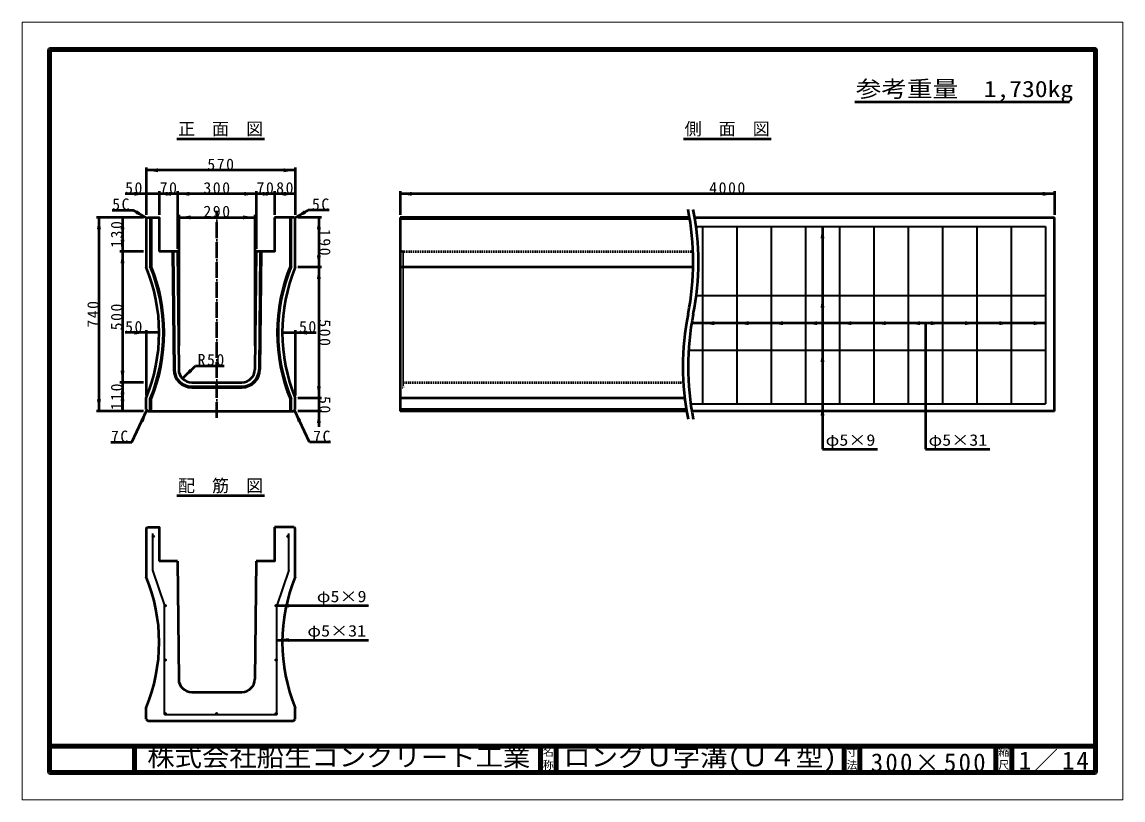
# Model space of a CAD drawing. Units: millimetres, scale not verified. Extents: x -2102 to 2102, y -1485 to 1485.
import ezdxf
from ezdxf.enums import TextEntityAlignment as Align

# ---------------------------------------------------------------- set-up
doc = ezdxf.new("R2010")
doc.units = ezdxf.units.MM
doc.header["$LTSCALE"] = 5
doc.linetypes.add('DOTTED', pattern=[1.75, 0.25, -1.5])
doc.linetypes.add('LONG_DASHED_DOTTED', pattern=[15.25, 12, -1.5, 0.25, -1.5])
doc.layers.add('0-0_V-nasSTD', color=7, linetype='Continuous', lineweight=50)
doc.layers.add('0-1_0', color=7, linetype='Continuous', lineweight=50)
doc.styles.add('ＭＳ ゴシック', font='')
doc.styles.get('ＭＳ ゴシック').set_extended_font_data('MS Gothic')

msp = doc.modelspace()

# ---------------------------------------------------------------- linework, layer by layer
at = {"layer": '0-0_V-nasSTD', "lineweight": 100}
for p, q in [((-1997.5, 1380), (-1997.5, -1380)), ((-1997.5, -1280), (1997.5, -1280)), ((-1672.5, -1280), (-1672.5, -1380)), ((-122.5, -1280), (-122.5, -1380)), ((-62.5, -1280), (-62.5, -1380)), ((1037.5, -1280), (1037.5, -1380)), ((1097.5, -1280), (1097.5, -1380)), ((1617.5, -1280), (1617.5, -1380)), ((1677.5, -1280), (1677.5, -1380)), ((-1997.5, -1380), (1997.5, -1380))]:
    msp.add_line(p, q, dxfattribs=at)
at = {"layer": '0-0_V-nasSTD'}
for p, q in [((-1628.654, 929.105), (-1628.654, 749.105)), ((-1058.654, 929.105), (-1058.654, 749.105)), ((-1058.654, 919.105), (-1628.654, 919.105)), ((-1628.654, 829.105), (-1708.654, 829.105)), ((-1578.654, 829.105), (-1628.654, 829.105)), ((-1578.654, 839.105), (-1578.654, 749.105)), ((-1508.654, 829.105), (-1578.654, 829.105)), ((-1508.654, 839.105), (-1508.654, 619.105)), ((-1208.654, 829.105), (-1508.654, 829.105)), ((-1208.654, 839.105), (-1208.654, 619.105)), ((-1138.654, 829.105), (-1208.654, 829.105)), ((-1138.654, 839.105), (-1138.654, 749.105)), ((-1058.654, 829.105), (-1138.654, 829.105)), ((-658.654, 839.105), (-658.654, 749.105)), ((1841.346, 829.105), (-658.654, 829.105)), ((1841.346, 839.105), (1841.346, 749.105)), ((-1758.116, 766.605), (-1678.116, 766.605)), ((-1626.154, 736.605), (-1678.116, 766.605)), ((-1061.154, 736.605), (-1009.193, 766.605)), ((-929.193, 766.605), (-1009.193, 766.605)), ((-1638.654, 739.105), (-1818.654, 739.105)), ((-1808.654, 739.105), (-1808.654, -0.895)), ((-1718.654, 739.105), (-1718.654, 609.105)), ((-1628.654, 734.105), (-1623.654, 739.105)), ((-1628.654, 734.105), (-1628.654, 549.105)), ((-1612.654, 739.105), (-1612.654, 552.285)), ((-1609.654, 739.105), (-1609.654, 552.876)), ((-1503.655, 749.105), (-1503.655, 249.105)), ((-1503.655, 739.105), (-1213.655, 739.105)), ((-1213.655, 749.105), (-1213.655, 249.105)), ((-1063.654, 739.105), (-1138.654, 739.105)), ((-1077.654, 552.876), (-1077.654, 739.105)), ((-1074.654, 552.285), (-1074.654, 739.105)), ((-1063.654, 739.105), (-1058.654, 734.105)), ((-1058.654, 549.105), (-1058.654, 734.105)), ((-958.654, 739.105), (-1048.654, 739.105)), ((-968.654, 739.105), (-968.654, 549.105)), ((-658.654, 739.105), (-658.654, -0.895)), ((446.936, 739.105), (-658.654, 739.105)), ((447.777, 734.105), (-658.654, 734.105)), ((466.936, 739.105), (1841.346, 739.105)), ((1841.346, -0.895), (1841.346, 739.105)), ((954.846, 704.105), (954.846, -145.895)), ((-1638.654, 609.105), (-1728.654, 609.105)), ((-1718.654, 609.105), (-1718.654, 109.105)), ((-1508.654, 609.105), (-1578.654, 609.105)), ((-1527.655, 609.105), (-1523.148, 158.415)), ((-1524.655, 609.105), (-1520.148, 158.445)), ((-1508.654, 609.105), (-1504.149, 158.605)), ((-1208.654, 609.105), (-1213.159, 158.605)), ((-1192.653, 609.105), (-1197.16, 158.445)), ((-1189.653, 609.105), (-1194.16, 158.415)), ((-958.654, 549.105), (-1048.654, 549.105)), ((-968.654, 549.105), (-968.654, 49.105)), ((461.148, 549.105), (-658.654, 549.105)), ((-1628.654, 299.105), (-1708.654, 299.105)), ((-1628.654, 309.105), (-1628.654, 59.105)), ((-1578.654, 299.105), (-1628.654, 299.105)), ((-1108.654, 299.105), (-1058.654, 299.105)), ((-1058.654, 309.105), (-1058.654, 59.105)), ((-1058.654, 299.105), (-978.654, 299.105)), ((1806.346, 335.355), (455.122, 335.355)), ((1347.846, 335.355), (1347.846, -145.895)), ((-1489.33, 123.573), (-1439.832, 173.071)), ((-1439.832, 173.071), (-1329.832, 173.071)), ((-1638.654, 109.105), (-1728.654, 109.105)), ((-1718.654, 109.105), (-1718.654, -0.895)), ((-1454.152, 109.105), (-1263.157, 109.105)), ((-1454.152, 93.105), (-1263.157, 93.105)), ((-1454.152, 90.105), (-1263.157, 90.105)), ((-1628.654, 6.105), (-1628.654, 49.105)), ((-1612.654, -0.895), (-1612.654, 45.925)), ((-1609.654, -0.895), (-1609.654, 45.333)), ((-1077.654, -0.895), (-1077.654, 45.333)), ((-1074.654, -0.895), (-1074.654, 45.925)), ((-1058.654, 6.105), (-1058.654, 49.105)), ((-958.654, 49.105), (-1048.654, 49.105)), ((-968.654, 49.105), (-968.654, -0.895)), ((428.5, 49.105), (-658.654, 49.105)), ((-1682.723, -119.603), (-1625.154, 2.605)), ((-1628.654, 6.105), (-1621.654, -0.895)), ((-1065.654, -0.895), (-1058.654, 6.105)), ((-1004.586, -119.603), (-1062.154, 2.605)), ((434.585, 6.105), (-658.654, 6.105)), ((-1638.654, -0.895), (-1818.654, -0.895)), ((-1621.654, -0.895), (-1065.654, -0.895)), ((-958.654, -0.895), (-1048.654, -0.895)), ((-968.654, -0.895), (-968.654, -60.895)), ((435.755, -0.895), (-658.654, -0.895)), ((1841.346, -0.895), (455.755, -0.895)), ((-1762.723, -119.603), (-1682.723, -119.603)), ((-924.586, -119.603), (-1004.586, -119.603)), ((954.846, -145.895), (1164.846, -145.895)), ((1347.846, -145.895), (1593.846, -145.895)), ((-1628.654, -448.131), (-1623.654, -443.131)), ((-1628.654, -448.131), (-1628.654, -633.131)), ((-1063.654, -443.131), (-1138.654, -443.131)), ((-1063.654, -443.131), (-1058.654, -448.131)), ((-1058.654, -633.131), (-1058.654, -448.131)), ((-1508.654, -573.131), (-1578.654, -573.131)), ((-1508.654, -573.131), (-1504.149, -1023.631)), ((-1208.654, -573.131), (-1213.159, -1023.631)), ((-1128.654, -743.131), (-778.654, -743.131)), ((-1128.654, -874.325), (-778.654, -874.325)), ((-1454.152, -1073.131), (-1263.157, -1073.131)), ((-1628.654, -1176.131), (-1628.654, -1133.131)), ((-1058.654, -1176.131), (-1058.654, -1133.131)), ((-1628.654, -1176.131), (-1621.654, -1183.131)), ((-1065.654, -1183.131), (-1058.654, -1176.131)), ((-1621.654, -1183.131), (-1065.654, -1183.131))]:
    msp.add_line(p, q, dxfattribs=at)
at = {"layer": '0-0_V-nasSTD', "linetype": 'LONG_DASHED_DOTTED'}
msp.add_line((-1358.654, -25.895), (-1358.654, 764.105), dxfattribs=at)
at = {"layer": '0-0_V-nasSTD', "lineweight": 35}
for p, q in [((472.283, 704.105), (1806.346, 704.105)), ((496.346, 704.105), (496.346, 27.105)), ((627.346, 704.105), (627.346, 27.105)), ((758.346, 704.105), (758.346, 27.105)), ((889.346, 704.105), (889.346, 27.105)), ((1020.346, 704.105), (1020.346, 27.105)), ((1151.346, 704.105), (1151.346, 27.105)), ((1282.346, 704.105), (1282.346, 27.105)), ((1413.346, 704.105), (1413.346, 27.105)), ((1544.346, 704.105), (1544.346, 27.105)), ((1675.346, 704.105), (1675.346, 27.105)), ((1806.346, 704.105), (1806.346, 27.105)), ((1806.346, 439.105), (472.944, 439.105)), ((1806.346, 231.605), (443.281, 231.605)), ((451.378, 27.105), (1806.346, 27.105)), ((-1603.654, -468.131), (-1603.654, -608.131)), ((-1083.654, -608.131), (-1083.654, -468.131)), ((-1603.654, -608.131), (-1558.654, -743.131)), ((-1083.654, -608.131), (-1128.654, -743.131)), ((-1558.654, -1158.131), (-1558.654, -743.131))]:
    msp.add_line(p, q, dxfattribs=at)
at = {"layer": '0-0_V-nasSTD', "linetype": 'DOTTED'}
for p, q in [((460.553, 609.105), (-658.654, 609.105)), ((-646.154, 609.105), (-646.154, 90.105)), ((423.129, 109.105), (-658.654, 109.105)), ((-658.654, 90.105), (-646.154, 90.105))]:
    msp.add_line(p, q, dxfattribs=at)
at = {"layer": '0-0_V-nasSTD', "lineweight": 18}
for points in [[(-2102.5, -1485), (-2102.5, 1485), (2102.5, 1485), (2102.5, -1485)], [(-2002.5, -1385), (-2002.5, 1385), (2002.5, 1385), (2002.5, -1385)]]:
    msp.add_lwpolyline(points, close=True, dxfattribs=at)
at = {"layer": '0-0_V-nasSTD', "lineweight": 100}
msp.add_lwpolyline([(1997.5, -1380), (1997.5, 1380), (-1997.5, 1380)], dxfattribs=at)
at = {"layer": '0-0_V-nasSTD'}
for points in [[(-1623.654, 739.105), (-1578.654, 739.105), (-1578.654, 609.105)], [(-1138.654, 739.105), (-1138.654, 609.105), (-1208.654, 609.105)], [(-1623.654, -443.131), (-1578.654, -443.131), (-1578.654, -573.131)], [(-1138.654, -443.131), (-1138.654, -573.131), (-1208.654, -573.131)]]:
    msp.add_lwpolyline(points, dxfattribs=at)
at = {"layer": '0-0_V-nasSTD', "lineweight": 35}
msp.add_lwpolyline([(-1558.654, -1158.131), (-1128.654, -1158.131), (-1128.654, -743.131)], dxfattribs=at)
for centre in [(-1600.654, -478.131), (-1086.654, -478.131), (-1555.654, -743.131), (-1131.654, -743.131), (-1555.654, -950.631), (-1131.654, -950.631), (-1555.654, -1155.131), (-1358.654, -1155.131), (-1131.654, -1155.131)]:
    msp.add_circle(centre, 3, dxfattribs=at)
at = {"layer": '0-0_V-nasSTD'}
for centre, radius, start, end in [((-548.654, 569.105), 1010, 348.57881, 11.42119), ((-528.654, 569.105), 1010, 348.57881, 11.42119), ((-2228.654, 299.105), 650, 337.38014, 22.61986), ((-2228.654, 299.105), 666, 337.65704, 22.34296), ((-2228.654, 299.105), 669, 337.70783, 22.29217), ((-458.654, 299.105), 669, 157.70783, 202.29217), ((-458.654, 299.105), 666, 157.65704, 202.34296), ((-458.654, 299.105), 650, 157.38014, 202.61986), ((1431.346, 169.105), 1010, 168.57881, 191.42119), ((1451.346, 169.105), 1010, 168.57881, 191.42119), ((-1454.152, 159.105), 69, 180.57294, 270), ((-1454.152, 159.105), 66, 180.57294, 270), ((-1454.152, 159.105), 50, 180.57294, 270), ((-1263.157, 159.105), 50, 270, 359.42706), ((-1263.157, 159.105), 66, 270, 359.42706), ((-1263.157, 159.105), 69, 270, 359.42706), ((-2228.654, -883.131), 650, 337.38014, 22.61986), ((-458.654, -883.131), 650, 157.38014, 202.61986), ((-1454.152, -1023.131), 50, 180.57294, 270), ((-1263.157, -1023.131), 50, 270, 359.42706)]:
    msp.add_arc(centre, radius, start, end, dxfattribs=at)
for points in [[(-1628.654, 919.105), (-1583.654, 911.605), (-1583.654, 926.605)], [(-1103.654, 911.605), (-1103.654, 926.605), (-1058.654, 919.105)], [(-1673.654, 821.605), (-1673.654, 836.605), (-1628.654, 829.105)], [(-1578.654, 829.105), (-1533.654, 821.605), (-1533.654, 836.605)], [(-1553.654, 821.605), (-1553.654, 836.605), (-1508.654, 829.105)], [(-1508.654, 829.105), (-1463.654, 821.605), (-1463.654, 836.605)], [(-1253.654, 821.605), (-1253.654, 836.605), (-1208.654, 829.105)], [(-1208.654, 829.105), (-1163.654, 821.605), (-1163.654, 836.605)], [(-1183.654, 821.605), (-1183.654, 836.605), (-1138.654, 829.105)], [(-1138.654, 829.105), (-1093.654, 821.605), (-1093.654, 836.605)], [(-1103.654, 821.605), (-1103.654, 836.605), (-1058.654, 829.105)], [(-658.654, 829.105), (-613.654, 821.605), (-613.654, 836.605)], [(1796.346, 821.605), (1796.346, 836.605), (1841.346, 829.105)], [(-1668.875, 752.61), (-1661.375, 765.6), (-1626.154, 736.605)], [(-1061.154, 736.605), (-1025.933, 765.6), (-1018.433, 752.61)], [(-1816.154, 694.105), (-1808.654, 739.105), (-1801.154, 694.105)], [(-1726.154, 694.105), (-1718.654, 739.105), (-1711.154, 694.105)], [(-1503.655, 739.105), (-1458.655, 731.605), (-1458.655, 746.605)], [(-1258.655, 731.605), (-1258.655, 746.605), (-1213.655, 739.105)], [(-976.154, 694.105), (-968.654, 739.105), (-961.154, 694.105)], [(947.346, 659.105), (954.846, 704.105), (962.346, 659.105)], [(-1726.154, 654.105), (-1718.654, 609.105), (-1711.154, 654.105)], [(-1726.154, 564.105), (-1718.654, 609.105), (-1711.154, 564.105)], [(-976.154, 594.105), (-968.654, 549.105), (-961.154, 594.105)], [(-976.154, 504.105), (-968.654, 549.105), (-961.154, 504.105)], [(947.346, 394.105), (954.846, 439.105), (962.346, 394.105)], [(496.346, 335.355), (541.346, 327.855), (541.346, 342.855)], [(627.346, 335.355), (672.346, 327.855), (672.346, 342.855)], [(758.346, 335.355), (803.346, 327.855), (803.346, 342.855)], [(889.346, 335.355), (934.346, 327.855), (934.346, 342.855)], [(1020.346, 335.355), (1065.346, 327.855), (1065.346, 342.855)], [(1151.346, 335.355), (1196.346, 327.855), (1196.346, 342.855)], [(1282.346, 335.355), (1327.346, 327.855), (1327.346, 342.855)], [(1368.346, 327.855), (1368.346, 342.855), (1413.346, 335.355)], [(1499.346, 327.855), (1499.346, 342.855), (1544.346, 335.355)], [(1630.346, 327.855), (1630.346, 342.855), (1675.346, 335.355)], [(1761.346, 327.855), (1761.346, 342.855), (1806.346, 335.355)], [(-1673.654, 291.605), (-1673.654, 306.605), (-1628.654, 299.105)], [(-1058.654, 299.105), (-1013.654, 291.605), (-1013.654, 306.605)], [(947.346, 186.605), (954.846, 231.605), (962.346, 186.605)], [(-1726.154, 154.105), (-1718.654, 109.105), (-1711.154, 154.105)], [(-1489.33, 123.573), (-1462.813, 160.696), (-1452.207, 150.09)], [(-1726.154, 64.105), (-1718.654, 109.105), (-1711.154, 64.105)], [(-976.154, 94.105), (-968.654, 49.105), (-961.154, 94.105)], [(-1816.154, 44.105), (-1808.654, -0.895), (-1801.154, 44.105)], [(-1726.154, 44.105), (-1718.654, -0.895), (-1711.154, 44.105)], [(-1651.116, -34.908), (-1637.546, -41.301), (-1625.154, 2.605)], [(-1062.154, 2.605), (-1049.762, -41.301), (-1036.192, -34.908)], [(947.346, -17.895), (954.846, 27.105), (962.346, -17.895)], [(-976.154, -45.895), (-968.654, -0.895), (-961.154, -45.895)], [(-1603.654, -478.131), (-1603.117, -476.417), (-1602.721, -480.305)], [(-1603.117, -476.417), (-1601.109, -475.165), (-1598.818, -475.759)], [(-1603.117, -476.417), (-1598.818, -475.759), (-1597.67, -477.827)], [(-1603.117, -476.417), (-1602.721, -480.305), (-1600.502, -481.127)], [(-1603.117, -476.417), (-1600.502, -481.127), (-1598.378, -480.085)], [(-1603.117, -476.417), (-1598.378, -480.085), (-1597.67, -477.827)], [(-1089.639, -478.434), (-1088.931, -476.177), (-1084.192, -479.845)], [(-1089.639, -478.434), (-1088.491, -480.503), (-1084.192, -479.845)], [(-1088.931, -476.177), (-1086.806, -475.135), (-1084.192, -479.845)], [(-1088.491, -480.503), (-1086.2, -481.096), (-1084.192, -479.845)], [(-1086.806, -475.135), (-1084.587, -475.956), (-1084.192, -479.845)], [(-1084.587, -475.956), (-1084.192, -479.845), (-1083.654, -478.131)], [(-1558.654, -743.131), (-1558.348, -741.81), (-1553.94, -745.593)], [(-1558.654, -743.131), (-1558.593, -743.735), (-1553.94, -745.593)], [(-1558.593, -743.735), (-1558.411, -744.314), (-1553.94, -745.593)], [(-1558.411, -744.314), (-1558.117, -744.845), (-1553.94, -745.593)], [(-1558.348, -741.81), (-1557.11, -740.508), (-1553.94, -745.593)], [(-1558.117, -744.845), (-1557.721, -745.305), (-1553.94, -745.593)], [(-1557.721, -745.305), (-1557.241, -745.677), (-1553.94, -745.593)], [(-1557.241, -745.677), (-1556.696, -745.944), (-1553.94, -745.593)], [(-1557.11, -740.508), (-1555.351, -740.146), (-1553.94, -745.593)], [(-1556.696, -745.944), (-1556.109, -746.096), (-1553.94, -745.593)], [(-1556.109, -746.096), (-1555.654, -746.131), (-1553.94, -745.593)], [(-1555.351, -740.146), (-1553.94, -745.593), (-1553.7, -740.855)], [(-1553.94, -745.593), (-1553.7, -740.855), (-1552.75, -742.379)], [(-1553.94, -745.593), (-1552.841, -744.173), (-1552.75, -742.379)], [(-1134.639, -742.827), (-1133.931, -741.177), (-1129.192, -741.417)], [(-1134.639, -742.827), (-1134.277, -744.587), (-1129.192, -741.417)], [(-1134.277, -744.587), (-1132.975, -745.824), (-1129.192, -741.417)], [(-1133.931, -741.177), (-1132.406, -740.227), (-1129.192, -741.417)], [(-1132.975, -745.824), (-1131.654, -746.131), (-1129.192, -741.417)], [(-1132.406, -740.227), (-1130.612, -740.318), (-1129.192, -741.417)], [(-1131.654, -746.131), (-1131.05, -746.069), (-1129.192, -741.417)], [(-1131.05, -746.069), (-1130.471, -745.888), (-1129.192, -741.417)], [(-1130.471, -745.888), (-1129.94, -745.593), (-1129.192, -741.417)], [(-1129.94, -745.593), (-1129.48, -745.198), (-1129.192, -741.417)], [(-1129.48, -745.198), (-1129.192, -741.417), (-1129.108, -744.718)], [(-1129.192, -741.417), (-1129.108, -744.718), (-1128.841, -744.173)], [(-1129.192, -741.417), (-1128.841, -744.173), (-1128.689, -743.585)], [(-1129.192, -741.417), (-1128.689, -743.585), (-1128.654, -743.131)], [(-1128.654, -743.131), (-1083.654, -750.631), (-1083.654, -735.631)], [(-1128.654, -874.325), (-1083.654, -881.825), (-1083.654, -866.825)], [(-1558.654, -950.631), (-1558.348, -949.31), (-1553.94, -953.093)], [(-1558.654, -950.631), (-1558.593, -951.235), (-1553.94, -953.093)], [(-1558.593, -951.235), (-1558.411, -951.814), (-1553.94, -953.093)], [(-1558.411, -951.814), (-1558.117, -952.345), (-1553.94, -953.093)], [(-1558.348, -949.31), (-1557.11, -948.008), (-1553.94, -953.093)], [(-1558.117, -952.345), (-1557.721, -952.805), (-1553.94, -953.093)], [(-1557.721, -952.805), (-1557.241, -953.177), (-1553.94, -953.093)], [(-1557.241, -953.177), (-1556.696, -953.444), (-1553.94, -953.093)], [(-1557.11, -948.008), (-1555.351, -947.646), (-1553.94, -953.093)], [(-1556.696, -953.444), (-1556.109, -953.596), (-1553.94, -953.093)], [(-1556.109, -953.596), (-1555.654, -953.631), (-1553.94, -953.093)], [(-1555.351, -947.646), (-1553.94, -953.093), (-1553.7, -948.355)], [(-1553.94, -953.093), (-1553.7, -948.355), (-1552.75, -949.879)], [(-1553.94, -953.093), (-1552.841, -951.673), (-1552.75, -949.879)], [(-1134.639, -950.327), (-1133.931, -948.677), (-1129.192, -948.917)], [(-1134.639, -950.327), (-1134.277, -952.087), (-1129.192, -948.917)], [(-1134.277, -952.087), (-1132.975, -953.324), (-1129.192, -948.917)], [(-1133.931, -948.677), (-1132.406, -947.727), (-1129.192, -948.917)], [(-1132.975, -953.324), (-1131.654, -953.631), (-1129.192, -948.917)], [(-1132.406, -947.727), (-1130.612, -947.818), (-1129.192, -948.917)], [(-1131.654, -953.631), (-1131.05, -953.569), (-1129.192, -948.917)], [(-1131.05, -953.569), (-1130.471, -953.388), (-1129.192, -948.917)], [(-1130.471, -953.388), (-1129.94, -953.093), (-1129.192, -948.917)], [(-1129.94, -953.093), (-1129.48, -952.698), (-1129.192, -948.917)], [(-1129.48, -952.698), (-1129.192, -948.917), (-1129.108, -952.218)], [(-1129.192, -948.917), (-1129.108, -952.218), (-1128.841, -951.673)], [(-1129.192, -948.917), (-1128.841, -951.673), (-1128.689, -951.085)], [(-1129.192, -948.917), (-1128.689, -951.085), (-1128.654, -950.631)], [(-1558.654, -1155.131), (-1558.348, -1153.81), (-1553.94, -1157.593)], [(-1558.654, -1155.131), (-1558.593, -1155.735), (-1553.94, -1157.593)], [(-1558.593, -1155.735), (-1558.411, -1156.314), (-1553.94, -1157.593)], [(-1558.411, -1156.314), (-1558.117, -1156.845), (-1553.94, -1157.593)], [(-1558.348, -1153.81), (-1557.11, -1152.508), (-1553.94, -1157.593)], [(-1558.117, -1156.845), (-1557.721, -1157.305), (-1553.94, -1157.593)], [(-1557.721, -1157.305), (-1557.241, -1157.677), (-1553.94, -1157.593)], [(-1557.241, -1157.677), (-1556.696, -1157.944), (-1553.94, -1157.593)], [(-1557.11, -1152.508), (-1555.351, -1152.146), (-1553.94, -1157.593)], [(-1556.696, -1157.944), (-1556.109, -1158.096), (-1553.94, -1157.593)], [(-1556.109, -1158.096), (-1555.654, -1158.131), (-1553.94, -1157.593)], [(-1555.351, -1152.146), (-1553.94, -1157.593), (-1553.7, -1152.855)], [(-1553.94, -1157.593), (-1553.7, -1152.855), (-1552.75, -1154.379)], [(-1553.94, -1157.593), (-1552.841, -1156.173), (-1552.75, -1154.379)], [(-1361.62, -1155.585), (-1361.027, -1153.295), (-1360.368, -1157.593)], [(-1361.027, -1153.295), (-1360.368, -1157.593), (-1358.958, -1152.146)], [(-1360.368, -1157.593), (-1358.958, -1152.146), (-1356.7, -1152.855)], [(-1360.368, -1157.593), (-1356.7, -1152.855), (-1355.658, -1154.979)], [(-1360.368, -1157.593), (-1356.48, -1157.198), (-1355.658, -1154.979)], [(-1360.368, -1157.593), (-1358.654, -1158.131), (-1356.48, -1157.198)], [(-1134.639, -1154.827), (-1133.931, -1153.177), (-1129.192, -1153.417)], [(-1134.639, -1154.827), (-1134.277, -1156.587), (-1129.192, -1153.417)], [(-1134.277, -1156.587), (-1132.975, -1157.824), (-1129.192, -1153.417)], [(-1133.931, -1153.177), (-1132.406, -1152.227), (-1129.192, -1153.417)], [(-1132.975, -1157.824), (-1131.654, -1158.131), (-1129.192, -1153.417)], [(-1132.406, -1152.227), (-1130.612, -1152.318), (-1129.192, -1153.417)], [(-1131.654, -1158.131), (-1131.05, -1158.069), (-1129.192, -1153.417)], [(-1131.05, -1158.069), (-1130.471, -1157.888), (-1129.192, -1153.417)], [(-1130.471, -1157.888), (-1129.94, -1157.593), (-1129.192, -1153.417)], [(-1129.94, -1157.593), (-1129.48, -1157.198), (-1129.192, -1153.417)], [(-1129.48, -1157.198), (-1129.192, -1153.417), (-1129.108, -1156.718)], [(-1129.192, -1153.417), (-1129.108, -1156.718), (-1128.841, -1156.173)], [(-1129.192, -1153.417), (-1128.841, -1156.173), (-1128.689, -1155.585)], [(-1129.192, -1153.417), (-1128.689, -1155.585), (-1128.654, -1155.131)]]:
    msp.add_solid(points, dxfattribs=at)
at = {"layer": '0-1_0'}
for p, q in [((1078.036, 1179.753), (1898.036, 1179.753)), ((-1510.654, 1039.105), (-1176.654, 1039.105)), ((424.346, 1039.105), (758.346, 1039.105)), ((-1510.654, -323.131), (-1176.654, -323.131))]:
    msp.add_line(p, q, dxfattribs=at)

# ---------------------------------------------------------------- texts
at = {"layer": '0-0_V-nasSTD', "style": 'ＭＳ ゴシック'}
for s, height, width, p in [('参考重量\u30001,730kg', 62.32, 1.15, (1082.036, 1179.753)), ('φ5×9', 43.99, 1.15, (966.846, -145.895)), ('φ5×31', 43.99, 1.15, (1359.846, -145.895)), ('φ5×9', 43.99, 1.15, (-976.654, -743.131)), ('φ5×31', 43.99, 1.15, (-1012.654, -874.325)), ('株式会社船生コンクリート工業', 69.65, 1.1, (-1624.25, -1377.5)), ('ロングＵ字溝(Ｕ４型)', 69.65, 1.1, (-35, -1377.5))]:
    msp.add_text(s, height=height, dxfattribs=dict(at, width=width)).set_placement(p, align=Align.BOTTOM_LEFT)
for s, height, p in [('正\u3000面\u3000図', 47.65, (-1506.658, 1039.105)), ('側\u3000面\u3000図', 47.65, (428.342, 1039.105)), ('配\u3000筋\u3000図', 47.65, (-1506.658, -323.131)), ('名', 30.79, (-113.518, -1326.001)), ('寸', 30.79, (1046.482, -1326.001)), ('縮', 30.79, (1626.482, -1326.001)), ('称', 30.79, (-113.524, -1375.99)), ('法', 30.79, (1046.476, -1375.99)), ('尺', 30.79, (1626.476, -1375.99))]:
    msp.add_text(s, height=height, dxfattribs=at).set_placement(p, align=Align.BOTTOM_LEFT)
at = {"layer": '0-0_V-nasSTD', "attachment_point": 7, "style": 'ＭＳ ゴシック'}
for s, insert, char_height in [('\\T1.2;570', (-1394.641, 919.105), 43.99), ('\\T1.2;50', (-1708.654, 829.105), 43.99), ('\\T1.2;70', (-1576.654, 829.105), 43.99), ('\\T1.2;300', (-1409.641, 829.105), 43.99), ('\\T1.2;70', (-1206.654, 829.105), 43.99), ('\\T1.2;80', (-1131.654, 829.105), 43.99), ('\\T1.2;4000', (522.24, 829.105), 43.99), ('\\T1.2;5C', (-1758.116, 766.605), 43.99), ('\\T1.2;5C', (-995.193, 766.605), 43.99), ('\\T1.2;290', (-1409.641, 739.105), 43.99), ('\\T1.2;50', (-1708.654, 299.105), 43.99), ('\\T1.2;50', (-1044.654, 299.105), 43.99), ('\\T1.2;R50', (-1431.832, 173.071), 43.99), ('\\T1.2;7C', (-1762.723, -119.603), 43.99), ('\\T1.2;7C', (-990.586, -119.603), 43.99), ('\\T1.16;1／14', (1704.533, -1377.418), 69.65), ('\\T1.18;300×500', (1139.081, -1377.492), 69.65)]:
    msp.add_mtext(s, dxfattribs=dict(at, insert=insert, char_height=char_height))
at = {"layer": '0-0_V-nasSTD', "char_height": 43.99, "attachment_point": 7, "style": 'ＭＳ ゴシック'}
for s, insert, rotation in [('\\T1.2;130', (-1718.654, 623.092), 90), ('\\T1.2;190', (-968.654, 695.092), 270), ('\\T1.2;740', (-1808.654, 318.092), 90), ('\\T1.2;500', (-1718.654, 308.092), 90), ('\\T1.2;500', (-968.654, 350.092), 270), ('\\T1.2;110', (-1718.654, 3.092), 90), ('\\T1.2;50', (-968.654, 57.118), 270)]:
    msp.add_mtext(s, dxfattribs=dict(at, insert=insert, rotation=rotation))

doc.saveas('drawing.dxf')
